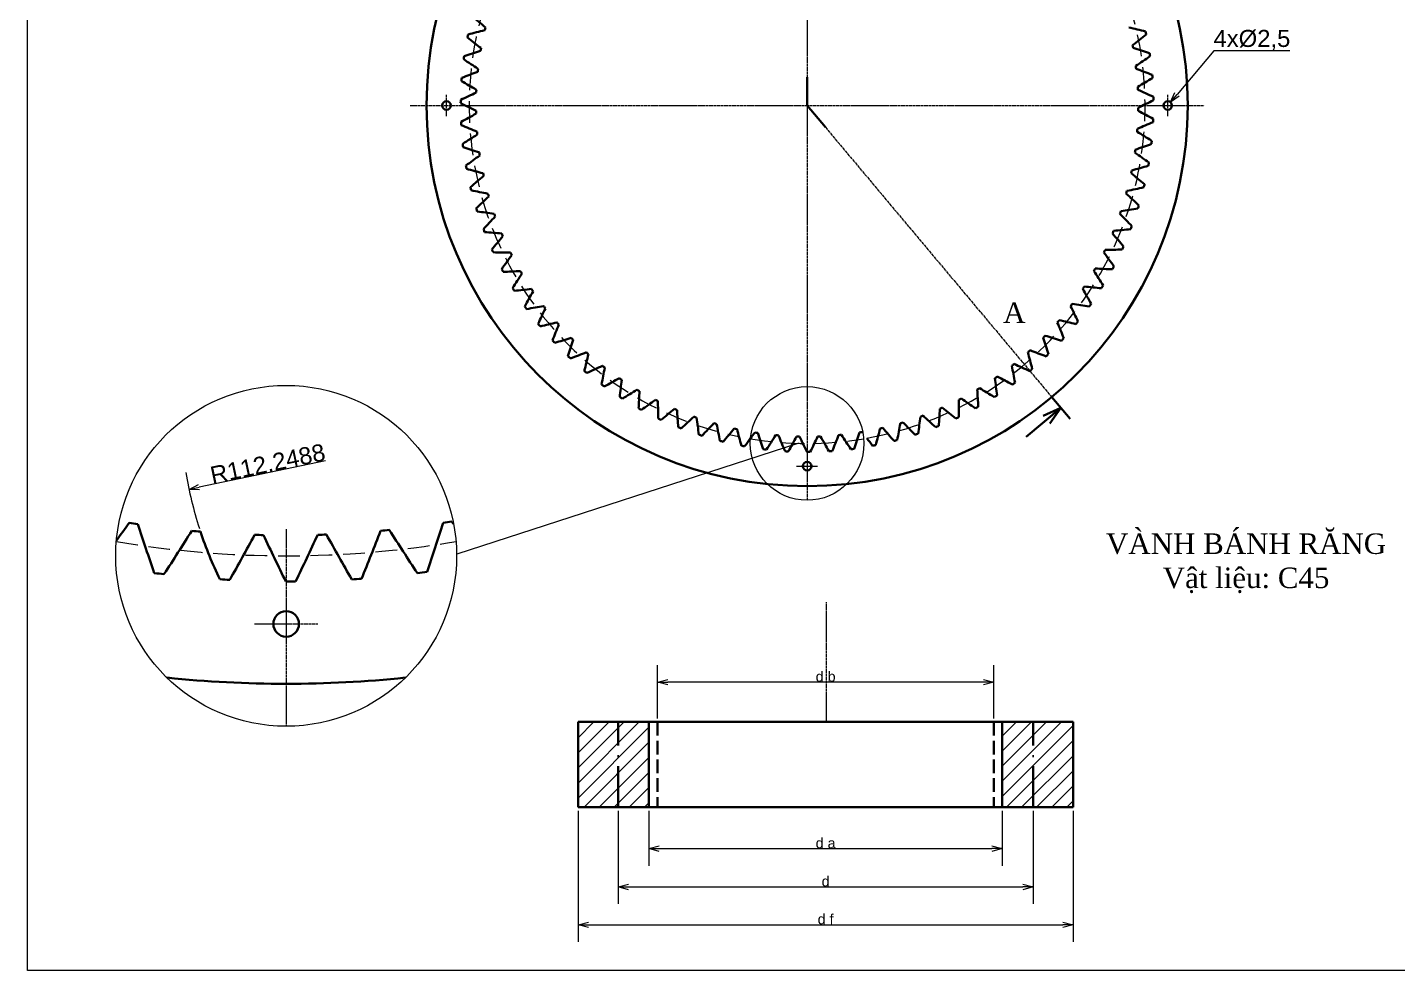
# Model space of a CAD drawing. Header units: inches. Extents: x 632 to 5727, y -9589 to -3994.
# Drawn here: x 1527.1 to 1928.5, y -5700 to -5423.7 of the extents above; entities that cross this region are included whole.
import ezdxf
from ezdxf import colors
from ezdxf.entities.mleader import LeaderData, LeaderLine
from ezdxf.math import Vec2, Vec3

# ---------------------------------------------------------------- set-up
doc = ezdxf.new("R2010")
doc.units = ezdxf.units.IN
doc.header["$MEASUREMENT"] = 0
for name, pattern in [('ACAD_ISO10W100', [18, 12, -3, 0, -3]), ('CENTER2', [1.125, 0.75, -0.125, 0.125, -0.125]), ('DASHED2', [9.525, 6.35, -3.175]), ('JIS_02_4.0', [5.5, 4, -1.5])]:
    doc.linetypes.add(name, pattern=pattern)
for name, color, linetype, lineweight, plot in [('center line', 5, 'CENTER2', 25, False), ('Dimension line', 3, 'Continuous', 25, False), ('hidden line', 10, 'DASHED2', 25, False), ('Layer1', 7, 'JIS_02_4.0', 50, False), ('Layer2', 7, 'ACAD_ISO10W100', 50, False), ('visible line', 7, 'Continuous', 50, False)]:
    doc.layers.add(name, color=color, linetype=linetype, lineweight=lineweight, plot=plot)
doc.layers.add('dimension', color=172, linetype='Continuous', lineweight=25)
doc.styles.get("Standard").update_dxf_attribs({"font": 'arial.ttf'})
doc.dimstyles.new('ISO A3', dxfattribs={"dimtxt": 5, "dimasz": 3, "dimexe": 5, "dimexo": 1, "dimgap": 0.09, "dimtad": 1, "dimtoh": 1, "dimdec": 0, "dimzin": 0, "dimdsep": 46, "dimtxsty": 'Standard', "dimblk": 'OPEN30', "dimcen": 0.09, "dimclrd": 256, "dimclre": 256, "dimadec": 0, "dimazin": 0, "dimtfac": 1, "dimtdec": 0, "dimtofl": 0, "dimtmove": 0, "dimatfit": 3, "dimldrblk": 'OPEN30', "dimfxl": 1, "dimtolj": 1, "dimtzin": 0, "dimarcsym": 0})
doc.dimstyles.get("Standard").update_dxf_attribs({"dimtxt": 3, "dimasz": 3, "dimexe": 5, "dimexo": 1, "dimgap": 0.09, "dimtad": 1, "dimtoh": 1, "dimdec": 4, "dimzin": 0, "dimdsep": 46, "dimtxsty": 'Standard', "dimblk": 'OPEN30', "dimcen": 0.09, "dimclrd": 256, "dimclre": 256, "dimadec": 0, "dimazin": 0, "dimtfac": 1, "dimtdec": 4, "dimtmove": 0, "dimatfit": 3, "dimldrblk": 'OPEN30', "dimfxl": 1, "dimtolj": 1, "dimtzin": 0, "dimarcsym": 0})

# ---------------------------------------------------------------- blocks, each defined once
blk = doc.blocks.new('_Open30')
at = {"color": 0, "linetype": 'ByBlock', "lineweight": -2}
for p, q in [((-1, 0.27), (0, 0)), ((0, 0), (-1, -0.27)), ((0, 0), (-1, 0))]:
    blk.add_line(p, q, dxfattribs=at)
blk = doc.blocks.new('*D95')
at = {"layer": 'Defpoints', "color": 0, "transparency": 16777216}
for p in [(1711.65, -5615.46), (1711.65, -5627.11), (1810.16, -5627.11)]:
    blk.add_point(p, dxfattribs=at)
at = {"layer": 'dimension', "lineweight": -2, "transparency": 16777216}
for p, q in [((1711.65, -5626.11), (1711.65, -5610.46)), ((1810.16, -5626.11), (1810.16, -5610.46)), ((1807.16, -5615.46), (1714.65, -5615.46))]:
    blk.add_line(p, q, dxfattribs=at)
at = {"layer": 'dimension', "lineweight": -2, "transparency": 16777216, "xscale": 3, "yscale": 3, "zscale": 3, "rotation": 180}
blk.add_blockref('_Open30', (1711.65, -5615.46), dxfattribs=at)
at = {"layer": 'dimension', "lineweight": -2, "transparency": 16777216, "xscale": 3, "yscale": 3, "zscale": 3}
blk.add_blockref('_Open30', (1810.16, -5615.46), dxfattribs=at)
at = {"layer": 'dimension', "color": 0, "transparency": 16777216, "insert": (1760.91, -5613.84), "char_height": 3, "attachment_point": 5}
blk.add_mtext('\\A1;d b', dxfattribs=at)
blk = doc.blocks.new('*D96')
at = {"layer": 'Defpoints', "color": 0, "transparency": 16777216}
for p in [(1700.11, -5652.11), (1821.7, -5652.11), (1821.7, -5675.44)]:
    blk.add_point(p, dxfattribs=at)
at = {"layer": 'dimension', "lineweight": -2, "transparency": 16777216}
for p, q in [((1700.11, -5653.11), (1700.11, -5680.44)), ((1821.7, -5653.11), (1821.7, -5680.44)), ((1703.11, -5675.44), (1818.7, -5675.44))]:
    blk.add_line(p, q, dxfattribs=at)
at = {"layer": 'dimension', "lineweight": -2, "transparency": 16777216, "xscale": 3, "yscale": 3, "zscale": 3, "rotation": 180}
blk.add_blockref('_Open30', (1700.11, -5675.44), dxfattribs=at)
at = {"layer": 'dimension', "lineweight": -2, "transparency": 16777216, "xscale": 3, "yscale": 3, "zscale": 3}
blk.add_blockref('_Open30', (1821.7, -5675.44), dxfattribs=at)
at = {"layer": 'dimension', "color": 0, "transparency": 16777216, "insert": (1760.91, -5673.82), "char_height": 3, "attachment_point": 5}
blk.add_mtext('\\A1;d', dxfattribs=at)
blk = doc.blocks.new('*D97')
at = {"layer": 'Defpoints', "color": 0, "transparency": 16777216}
for p in [(1688.41, -5652.11), (1833.41, -5652.11), (1833.41, -5686.54)]:
    blk.add_point(p, dxfattribs=at)
at = {"layer": 'dimension', "lineweight": -2, "transparency": 16777216}
for p, q in [((1688.41, -5653.11), (1688.41, -5691.54)), ((1833.41, -5653.11), (1833.41, -5691.54)), ((1691.41, -5686.54), (1830.41, -5686.54))]:
    blk.add_line(p, q, dxfattribs=at)
at = {"layer": 'dimension', "lineweight": -2, "transparency": 16777216, "xscale": 3, "yscale": 3, "zscale": 3, "rotation": 180}
blk.add_blockref('_Open30', (1688.41, -5686.54), dxfattribs=at)
at = {"layer": 'dimension', "lineweight": -2, "transparency": 16777216, "xscale": 3, "yscale": 3, "zscale": 3}
blk.add_blockref('_Open30', (1833.41, -5686.54), dxfattribs=at)
at = {"layer": 'dimension', "color": 0, "transparency": 16777216, "insert": (1760.91, -5684.9), "char_height": 3, "attachment_point": 5}
blk.add_mtext('\\A1;d f', dxfattribs=at)
blk = doc.blocks.new('*D98')
at = {"layer": 'Defpoints', "color": 0, "transparency": 16777216}
for p in [(1709.16, -5652.11), (1812.65, -5652.11), (1812.65, -5664.23)]:
    blk.add_point(p, dxfattribs=at)
at = {"layer": 'dimension', "lineweight": -2, "transparency": 16777216}
for p, q in [((1709.16, -5653.11), (1709.16, -5669.23)), ((1812.65, -5653.11), (1812.65, -5669.23)), ((1712.16, -5664.23), (1809.65, -5664.23))]:
    blk.add_line(p, q, dxfattribs=at)
at = {"layer": 'dimension', "lineweight": -2, "transparency": 16777216, "xscale": 3, "yscale": 3, "zscale": 3, "rotation": 180}
blk.add_blockref('_Open30', (1709.16, -5664.23), dxfattribs=at)
at = {"layer": 'dimension', "lineweight": -2, "transparency": 16777216, "xscale": 3, "yscale": 3, "zscale": 3}
blk.add_blockref('_Open30', (1812.65, -5664.23), dxfattribs=at)
at = {"layer": 'dimension', "color": 0, "transparency": 16777216, "insert": (1760.91, -5662.62), "char_height": 3, "attachment_point": 5}
blk.add_mtext('\\A1;d a', dxfattribs=at)
blk = doc.blocks.new('*D263')
at = {"layer": 'Defpoints', "color": 0, "transparency": 16777216}
for p in [(1861.94, -5445.59), (1860.33, -5447.51)]:
    blk.add_point(p, dxfattribs=at)
at = {"layer": 'Dimension line', "lineweight": -2, "transparency": 16777216}
for p, q in [((1874.63, -5430.55), (1863.87, -5443.3)), ((1896.88, -5430.55), (1874.63, -5430.55)), ((1861.04, -5446.55), (1861.22, -5446.55)), ((1861.13, -5446.64), (1861.13, -5446.46))]:
    blk.add_line(p, q, dxfattribs=at)
at = {"layer": 'Dimension line', "lineweight": -2, "transparency": 16777216, "xscale": 3, "yscale": 3, "zscale": 3, "rotation": 229.8440003750837}
blk.add_blockref('_Open30', (1861.94, -5445.59), dxfattribs=at)
at = {"layer": 'Dimension line', "color": 0, "transparency": 16777216, "insert": (1885.8, -5427.37), "char_height": 5, "attachment_point": 5}
blk.add_mtext('\\A1;4x%%C2,5', dxfattribs=at)
blk = doc.blocks.new('*D264')
at = {"layer": 'Defpoints', "color": 0, "transparency": 16777216}
for p in [(1684.28, -5536), (1574.41, -5559)]:
    blk.add_point(p, dxfattribs=at)
at = {"layer": 'Dimension line', "lineweight": -2, "transparency": 16777216}
blk.add_line((1614.4, -5550.63), (1577.35, -5558.38), dxfattribs=at)
blk.add_arc((1684.28, -5536), 112.25, 189.2716, 197.8604, dxfattribs=at)
at = {"layer": 'Dimension line', "lineweight": -2, "transparency": 16777216, "xscale": 3, "yscale": 3, "zscale": 3, "rotation": 191.8238012880208}
blk.add_blockref('_Open30', (1574.41, -5559), dxfattribs=at)
at = {"layer": 'Dimension line', "color": 0, "transparency": 16777216, "insert": (1597.46, -5551.47), "char_height": 5, "attachment_point": 5, "rotation": 11.8238}
blk.add_mtext('\\A1;R112.2488', dxfattribs=at)

msp = doc.modelspace()

# ---------------------------------------------------------------- hatches: boundary and pattern name
at = {"layer": 'Dimension line', "true_color": 0xed1f24}
h = msp.add_hatch(dxfattribs=at)
h.set_pattern_fill('ANSI31', color=240, scale=25)
h.set_pattern_definition([(45, (1857.8145, -6832.3573), (-2.209709, 2.209709), [])])
h.paths.add_polyline_path([(1709.16144, -5627.11327), (1700.1089, -5627.11327), (1700.1089, -5652.11327), (1709.16144, -5652.11327)])
h.paths.add_polyline_path([(1700.1089, -5627.11327), (1688.40618, -5627.11327), (1688.40618, -5652.11327), (1700.1089, -5652.11327)])
h.paths.add_polyline_path([(1821.70345, -5627.11327), (1812.65091, -5627.11327), (1812.65091, -5652.11327), (1821.70345, -5652.11327)])
h.paths.add_polyline_path([(1833.40618, -5627.11327), (1821.70345, -5627.11327), (1821.70345, -5652.11327), (1833.40618, -5652.11327)])

# ---------------------------------------------------------------- linework, layer by layer
msp.add_lwpolyline([(2122.05285, -5699.95073), (1527.05285, -5699.95073), (1527.05285, -5279.95073), (2122.05285, -5279.95073), (2122.05285, -5699.95073)])
for centre, radius in [((1602.86486, -5578.4617), 49.92923), ((1755.48313, -5545.55008, 952.18238), 16.64308)]:
    msp.add_circle(centre, radius)
at = {"layer": 'center line'}
for p, q in [((1755.48313, -5330.907, 952.18238), (1755.48313, -5562.19315, 952.18238)), ((1639.14279, -5446.55008, 952.18238), (1871.82347, -5446.55008, 952.18238)), ((1649.83313, -5449.63239, 952.18238), (1649.83313, -5443.46777, 952.18238)), ((1861.13313, -5449.63239, 952.18238), (1861.13313, -5443.46777, 952.18238)), ((1760.84315, -5452.93791, 952.18238), (1827.15395, -5531.96403, 952.18238)), ((1752.40082, -5552.20008, 952.18238), (1758.56544, -5552.20008, 952.18238)), ((1602.86486, -5570.64294), (1602.86486, -5628.39093)), ((1761.2115, -5627.14882, -1751.27506), (1761.2115, -5592.04535, -1751.27506)), ((1593.61793, -5598.4117), (1612.11179, -5598.4117))]:
    msp.add_line(p, q, dxfattribs=at)
at = {"layer": 'hidden line'}
for centre, radius, start, end in [((1755.48313, -5446.55008, 952.18238), 99, 280.1806798, 258.3624979), ((1755.48313, -5446.55008, 952.18238), 99, 260.3565204, 279.6434796), ((1602.86486, -5281.4617), 297, 260.3565204, 279.6434796)]:
    msp.add_arc(centre, radius, start, end, dxfattribs=at)
at = {"layer": 'Layer1'}
for p, q in [((1711.65405, -5627.11327), (1711.65405, -5652.11327)), ((1810.15831, -5627.11327), (1810.15831, -5652.11327))]:
    msp.add_line(p, q, dxfattribs=at)
at = {"layer": 'Layer2'}
for p, q in [((1700.1089, -5652.11327), (1700.1089, -5627.11327)), ((1821.70345, -5652.11327), (1821.70345, -5627.11327))]:
    msp.add_line(p, q, dxfattribs=at)
at = {"layer": 'visible line', "color": 3}
for p, q in [((1755.48313, -5438.21136, 952.18238), (1755.48313, -5446.55008, 952.18238)), ((1760.84315, -5452.93791, 952.18238), (1755.48313, -5446.55008, 952.18238)), ((1829.78204, -5535.09608, 952.18238), (1819.6879, -5543.56607, 952.18238)), ((1829.78204, -5535.09608, 952.18238), (1824.6798, -5537.47529, 952.18238)), ((1829.78204, -5535.09608, 952.18238), (1826.55298, -5539.70766, 952.18238)), ((1827.15395, -5531.96403, 952.18238), (1832.51397, -5538.35186, 952.18238))]:
    msp.add_line(p, q, dxfattribs=at)
at = {"layer": 'visible line'}
for p, q in [((1688.40618, -5652.11327), (1688.40618, -5627.11327)), ((1688.40618, -5627.11327), (1833.40618, -5627.11327)), ((1709.16144, -5627.11327), (1709.16144, -5652.11327)), ((1812.65091, -5627.11327), (1812.65091, -5652.11327)), ((1833.40618, -5627.11327), (1833.40618, -5652.11327)), ((1833.40618, -5652.11327), (1688.40618, -5652.11327))]:
    msp.add_line(p, q, dxfattribs=at)
for centre, radius in [((1755.48313, -5446.55008, 952.18238), 111.5), ((1649.83313, -5446.55008, 952.18238), 1.25), ((1861.13313, -5446.55008, 952.18238), 1.25), ((1755.48313, -5552.20008, 952.18238), 1.25), ((1602.86486, -5598.4117), 3.75)]:
    msp.add_circle(centre, radius, dxfattribs=at)
for centre, radius, start, end in [((1755.48313, -5446.55008, 952.18238), 101.5, 168.1640972, 168.7033263), ((1755.48313, -5446.55008, 952.18238), 97, 166.3636364, 166.8674235), ((1755.48313, -5446.55008, 952.18238), 101.5, 11.8004608, 12.3396899), ((1755.48313, -5446.55008, 952.18238), 97, 170, 170.5037871), ((1755.48313, -5446.55008, 952.18238), 97, 10, 10.5037871), ((1755.48313, -5446.55008, 952.18238), 101.5, 8.1640972, 8.7033263), ((1755.48313, -5446.55008, 952.18238), 101.5, 171.8004608, 172.3396899), ((1755.48313, -5446.55008, 952.18238), 97, 6.3636364, 6.8674235), ((1755.48313, -5446.55008, 952.18238), 101.5, 175.4368245, 175.9760536), ((1755.48313, -5446.55008, 952.18238), 97, 173.6363636, 174.1401508), ((1755.48313, -5446.55008, 952.18238), 101.5, 4.5277336, 5.0669627), ((1755.48313, -5446.55008, 952.18238), 97, 177.2727273, 177.7765144), ((1755.48313, -5446.55008, 952.18238), 97, 2.7272727, 3.2310599), ((1755.48313, -5446.55008, 952.18238), 101.5, 179.0731881, 179.6124172), ((1755.48313, -5446.55008, 952.18238), 97, 359.0909091, 359.5946962), ((1755.48313, -5446.55008, 952.18238), 101.5, 0.8913699, 1.430599), ((1755.48313, -5446.55008, 952.18238), 101.5, 182.7095517, 183.2487808), ((1755.48313, -5446.55008, 952.18238), 97, 180.9090909, 181.412878), ((1755.48313, -5446.55008, 952.18238), 101.5, 357.2550063, 357.7942354), ((1755.48313, -5446.55008, 952.18238), 97, 184.5454545, 185.0492417), ((1755.48313, -5446.55008, 952.18238), 97, 355.4545455, 355.9583326), ((1755.48313, -5446.55008, 952.18238), 101.5, 186.3459154, 186.8851445), ((1755.48313, -5446.55008, 952.18238), 101.5, 353.6186427, 354.1578718), ((1755.48313, -5446.55008, 952.18238), 97, 188.1818182, 188.6856053), ((1755.48313, -5446.55008, 952.18238), 97, 351.8181818, 352.321969), ((1755.48313, -5446.55008, 952.18238), 101.5, 349.982279, 350.5215081), ((1755.48313, -5446.55008, 952.18238), 101.5, 189.982279, 190.5215081), ((1755.48313, -5446.55008, 952.18238), 97, 191.8181818, 192.321969), ((1755.48313, -5446.55008, 952.18238), 97, 348.1818182, 348.6856053), ((1755.48313, -5446.55008, 952.18238), 101.5, 193.6186427, 194.1578718), ((1755.48313, -5446.55008, 952.18238), 101.5, 346.3459154, 346.8851445), ((1755.48313, -5446.55008, 952.18238), 97, 195.4545455, 195.9583326), ((1755.48313, -5446.55008, 952.18238), 97, 344.5454545, 345.0492417), ((1755.48313, -5446.55008, 952.18238), 101.5, 197.2550063, 197.7942354), ((1755.48313, -5446.55008, 952.18238), 97, 199.0909091, 199.5946962), ((1755.48313, -5446.55008, 952.18238), 97, 340.9090909, 341.412878), ((1755.48313, -5446.55008, 952.18238), 101.5, 342.7095517, 343.2487808), ((1755.48313, -5446.55008, 952.18238), 101.5, 200.8913699, 201.430599), ((1755.48313, -5446.55008, 952.18238), 97, 337.2727273, 337.7765144), ((1755.48313, -5446.55008, 952.18238), 101.5, 339.0731881, 339.6124172), ((1755.48313, -5446.55008, 952.18238), 97, 202.7272727, 203.2310599), ((1755.48313, -5446.55008, 952.18238), 101.5, 204.5277336, 205.0669627), ((1755.48313, -5446.55008, 952.18238), 97, 206.3636364, 206.8674235), ((1755.48313, -5446.55008, 952.18238), 97, 333.6363636, 334.1401508), ((1755.48313, -5446.55008, 952.18238), 101.5, 335.4368245, 335.9760536), ((1755.48313, -5446.55008, 952.18238), 101.5, 208.1640972, 208.7033263), ((1755.48313, -5446.55008, 952.18238), 97, 210, 210.5037871), ((1755.48313, -5446.55008, 952.18238), 97, 330, 330.5037871), ((1755.48313, -5446.55008, 952.18238), 101.5, 331.8004608, 332.3396899), ((1755.48313, -5446.55008, 952.18238), 101.5, 328.1640972, 328.7033263), ((1755.48313, -5446.55008, 952.18238), 101.5, 211.8004608, 212.3396899), ((1755.48313, -5446.55008, 952.18238), 97, 213.6363636, 214.1401508), ((1755.48313, -5446.55008, 952.18238), 97, 326.3636364, 326.8674235), ((1755.48313, -5446.55008, 952.18238), 101.5, 215.4368245, 215.9760536), ((1755.48313, -5446.55008, 952.18238), 97, 217.2727273, 217.7765144), ((1755.48313, -5446.55008, 952.18238), 97, 322.7272727, 323.2310599), ((1755.48313, -5446.55008, 952.18238), 101.5, 324.5277336, 325.0669627), ((1755.48313, -5446.55008, 952.18238), 101.5, 219.0731881, 219.6124172), ((1755.48313, -5446.55008, 952.18238), 97, 220.9090909, 221.412878), ((1755.48313, -5446.55008, 952.18238), 97, 319.0909091, 319.5946962), ((1755.48313, -5446.55008, 952.18238), 101.5, 320.8913699, 321.430599), ((1755.48313, -5446.55008, 952.18238), 101.5, 222.7095517, 223.2487808), ((1755.48313, -5446.55008, 952.18238), 97, 224.5454545, 225.0492417), ((1755.48313, -5446.55008, 952.18238), 97, 315.4545455, 315.9583326), ((1755.48313, -5446.55008, 952.18238), 101.5, 317.2550063, 317.7942354), ((1755.48313, -5446.55008, 952.18238), 97, 228.1818182, 228.6856053), ((1755.48313, -5446.55008, 952.18238), 97, 311.8181818, 312.321969), ((1755.48313, -5446.55008, 952.18238), 101.5, 313.6186427, 314.1578718), ((1755.48313, -5446.55008, 952.18238), 101.5, 226.3459154, 226.8851445), ((1755.48313, -5446.55008, 952.18238), 97, 231.8181818, 232.321969), ((1755.48313, -5446.55008, 952.18238), 97, 308.1818182, 308.6856053), ((1755.48313, -5446.55008, 952.18238), 101.5, 229.982279, 230.5215081), ((1755.48313, -5446.55008, 952.18238), 97, 235.4545455, 235.9583326), ((1755.48313, -5446.55008, 952.18238), 97, 304.5454545, 305.0492417), ((1755.48313, -5446.55008, 952.18238), 101.5, 309.982279, 310.5215081), ((1755.48313, -5446.55008, 952.18238), 101.5, 233.6186427, 234.1578718), ((1755.48313, -5446.55008, 952.18238), 97, 239.0909091, 239.5946962), ((1755.48313, -5446.55008, 952.18238), 97, 300.9090909, 301.412878), ((1755.48313, -5446.55008, 952.18238), 101.5, 302.7095517, 303.2487808), ((1755.48313, -5446.55008, 952.18238), 101.5, 306.3459154, 306.8851445), ((1755.48313, -5446.55008, 952.18238), 101.5, 237.2550063, 237.7942354), ((1755.48313, -5446.55008, 952.18238), 101.5, 240.8913699, 241.430599), ((1755.48313, -5446.55008, 952.18238), 97, 242.7272727, 243.2310599), ((1755.48313, -5446.55008, 952.18238), 97, 246.3636364, 246.8674235), ((1755.48313, -5446.55008, 952.18238), 97, 293.6363636, 294.1401508), ((1755.48313, -5446.55008, 952.18238), 97, 297.2727273, 297.7765144), ((1755.48313, -5446.55008, 952.18238), 101.5, 299.0731881, 299.6124172), ((1755.48313, -5446.55008, 952.18238), 101.5, 244.5277336, 245.0669627), ((1755.48313, -5446.55008, 952.18238), 97, 250, 250.5037871), ((1755.48313, -5446.55008, 952.18238), 97, 253.6363636, 254.1401508), ((1755.48313, -5446.55008, 952.18238), 97, 286.3636364, 286.8674235), ((1755.48313, -5446.55008, 952.18238), 97, 290, 290.5037871), ((1755.48313, -5446.55008, 952.18238), 101.5, 295.4368245, 295.9760536), ((1755.48313, -5446.55008, 952.18238), 101.5, 248.1640972, 248.7033263), ((1755.48313, -5446.55008, 952.18238), 101.5, 251.8004608, 252.3396899), ((1755.48313, -5446.55008, 952.18238), 97, 257.2727273, 257.7765144), ((1755.48313, -5446.55008, 952.18238), 97, 260.9090909, 261.412878), ((1755.48313, -5446.55008, 952.18238), 97, 264.5454545, 265.0492417), ((1755.48313, -5446.55008, 952.18238), 97, 268.1818182, 268.6856053), ((1755.48313, -5446.55008, 952.18238), 97, 271.8181818, 272.321969), ((1755.48313, -5446.55008, 952.18238), 97, 275.4545455, 275.9583326), ((1755.48313, -5446.55008, 952.18238), 97, 279.0909091, 279.5946962), ((1755.48313, -5446.55008, 952.18238), 97, 282.7272727, 283.2310599), ((1755.48313, -5446.55008, 952.18238), 101.5, 288.1640972, 288.7033263), ((1755.48313, -5446.55008, 952.18238), 101.5, 291.8004608, 292.3396899), ((1755.48313, -5446.55008, 952.18238), 101.5, 255.4368245, 255.9760536), ((1755.48313, -5446.55008, 952.18238), 101.5, 259.0731881, 259.6124172), ((1755.48313, -5446.55008, 952.18238), 101.5, 262.7095517, 263.2487808), ((1755.48313, -5446.55008, 952.18238), 101.5, 277.2550063, 277.7942354), ((1755.48313, -5446.55008, 952.18238), 101.5, 280.8913699, 281.430599), ((1755.48313, -5446.55008, 952.18238), 101.5, 284.5277336, 285.0669627), ((1755.48313, -5446.55008, 952.18238), 101.5, 266.3459154, 266.8851445), ((1755.48313, -5446.55008, 952.18238), 101.5, 269.982279, 270.5215081), ((1755.48313, -5446.55008, 952.18238), 101.5, 273.6186427, 274.1578718), ((1602.86486, -5281.4617), 291, 260.9090909, 261.412878), ((1602.86486, -5281.4617), 291, 264.5454545, 265.0492417), ((1684.27988, -5535.99896), 112.2488, 198.3708767, 206.0778609), ((1602.86486, -5281.4617), 291, 275.4545455, 275.9583326), ((1602.86486, -5281.4617), 291, 279.0909091, 279.5946962), ((1602.86486, -5281.4617), 291, 268.1818182, 268.6856053), ((1602.86486, -5281.4617), 291, 271.8181818, 272.321969), ((1602.86486, -5281.4617), 304.5, 262.7095517, 263.2487808), ((1602.86486, -5281.4617), 304.5, 277.2550063, 277.7942354), ((1602.86486, -5281.4617), 304.5, 266.3459154, 266.8851445), ((1602.86486, -5281.4617), 304.5, 269.982279, 270.5215081), ((1602.86486, -5281.4617), 304.5, 273.6186427, 274.1578718), ((1602.86486, -5281.4617), 334.5, 264.0049217, 275.9950783)]:
    msp.add_arc(centre, radius, start, end, dxfattribs=at)
for points in [[(1661.21741, -5423.68146, 952.18238), (1659.94142, -5422.59237, 952.18238), (1658.66543, -5421.50328, 952.18238), (1657.41102, -5420.39455, 952.18238)], [(1659.95678, -5429.70621, 952.18238), (1658.61428, -5428.70023, 952.18238), (1657.27179, -5427.69426, 952.18238), (1655.94959, -5426.66732, 952.18238)], [(1661.01997, -5424.51119, 952.18238), (1659.39021, -5424.90887, 952.18238), (1657.76045, -5425.30654, 952.18238), (1656.14111, -5425.73148, 952.18238)], [(1849.74885, -5423.68146, 952.18238), (1851.38205, -5424.06479, 952.18238), (1853.01524, -5424.44813, 952.18238), (1854.63825, -5424.8588, 952.18238)], [(1850.85768, -5428.86693, 952.18238), (1852.19128, -5427.84919, 952.18238), (1853.52488, -5426.83146, 952.18238), (1854.838, -5425.79293, 952.18238)], [(1659.81237, -5430.54679, 952.18238), (1658.21111, -5431.04703, 952.18238), (1656.60985, -5431.54727, 952.18238), (1655.02072, -5432.07405, 952.18238)], [(1851.00948, -5429.70621, 952.18238), (1852.61507, -5430.19235, 952.18238), (1854.22067, -5430.67849, 952.18238), (1855.81437, -5431.19128, 952.18238)], [(1659.0808, -5435.79877, 952.18238), (1657.6772, -5434.87997, 952.18238), (1656.27361, -5433.96117, 952.18238), (1654.88894, -5433.02016, 952.18238)], [(1851.7872, -5434.95156, 952.18238), (1853.18266, -5434.02045, 952.18238), (1854.57812, -5433.08935, 952.18238), (1855.95447, -5432.1362, 952.18238)], [(1658.98999, -5436.64682, 952.18238), (1657.42368, -5437.24761, 952.18238), (1655.85738, -5437.84841, 952.18238), (1654.30486, -5438.47491, 952.18238)], [(1851.88546, -5435.79877, 952.18238), (1853.45699, -5436.38577, 952.18238), (1855.02852, -5436.97277, 952.18238), (1856.58648, -5437.5856, 952.18238)], [(1852.32893, -5441.08289, 952.18238), (1853.78064, -5440.24217, 952.18238), (1855.23235, -5439.40144, 952.18238), (1856.66637, -5438.5375, 952.18238)], [(1658.55616, -5442.78673, 952.18238), (1657.03111, -5443.48566, 952.18238), (1655.50606, -5444.18458, 952.18238), (1653.99641, -5444.90829, 952.18238)], [(1658.593, -5441.93463, 952.18238), (1657.13395, -5441.1067, 952.18238), (1655.67491, -5440.27878, 952.18238), (1654.23334, -5439.42748, 952.18238)], [(1852.37326, -5441.93463, 952.18238), (1853.9044, -5442.62012, 952.18238), (1855.43553, -5443.30561, 952.18238), (1856.95149, -5444.01602, 952.18238)], [(1658.49534, -5448.08908, 952.18238), (1656.98672, -5447.35535, 952.18238), (1655.47811, -5446.62163, 952.18238), (1653.98545, -5445.86348, 952.18238)], [(1852.4807, -5447.23624, 952.18238), (1853.98281, -5446.48928, 952.18238), (1855.48491, -5445.74232, 952.18238), (1856.97084, -5444.97107, 952.18238)], [(1658.51262, -5448.9418, 952.18238), (1657.03497, -5449.73604, 952.18238), (1655.55732, -5450.53028, 952.18238), (1654.0966, -5451.34829, 952.18238)], [(1852.47092, -5448.08908, 952.18238), (1853.95549, -5448.8703, 952.18238), (1855.44007, -5449.65152, 952.18238), (1856.90792, -5450.45665, 952.18238)], [(1658.78821, -5454.23732, 952.18238), (1657.2361, -5453.60076, 952.18238), (1655.68399, -5452.9642, 952.18238), (1654.14625, -5452.30224, 952.18238)], [(1658.85954, -5455.08723, 952.18238), (1657.43524, -5455.97359, 952.18238), (1656.01094, -5456.85995, 952.18238), (1654.60505, -5457.76896, 952.18238)], [(1852.17804, -5454.23732, 952.18238), (1853.61008, -5455.11113, 952.18238), (1855.04212, -5455.98493, 952.18238), (1856.45595, -5456.88154, 952.18238)], [(1852.24189, -5453.38683, 952.18238), (1853.78835, -5452.73664, 952.18238), (1855.33481, -5452.08645, 952.18238), (1856.86666, -5451.411, 952.18238)], [(1659.47045, -5460.35462, 952.18238), (1657.88108, -5459.81778, 952.18238), (1656.29172, -5459.28094, 952.18238), (1654.7151, -5458.71784, 952.18238)], [(1851.61347, -5459.50988, 952.18238), (1853.19805, -5458.95909, 952.18238), (1854.78264, -5458.40829, 952.18238), (1856.35425, -5457.83136, 952.18238)], [(1659.59554, -5461.19829, 952.18238), (1658.23032, -5462.1732, 952.18238), (1656.8651, -5463.14811, 952.18238), (1655.51969, -5464.14445, 952.18238)], [(1851.49581, -5460.35462, 952.18238), (1852.86954, -5461.31749, 952.18238), (1854.24328, -5462.28036, 952.18238), (1855.5974, -5463.26483, 952.18238)], [(1660.53929, -5466.41633, 952.18238), (1658.91908, -5465.98137, 952.18238), (1657.29887, -5465.54641, 952.18238), (1655.6897, -5465.08445, 952.18238)], [(1660.71764, -5467.25036, 952.18238), (1659.417, -5468.3099, 952.18238), (1658.11636, -5469.36944, 952.18238), (1656.83686, -5470.4491, 952.18238)], [(1850.42696, -5466.41633, 952.18238), (1851.73687, -5467.46439, 952.18238), (1853.04677, -5468.51245, 952.18238), (1854.33572, -5469.58082, 952.18238)], [(1850.59797, -5465.58075, 952.18238), (1852.2143, -5465.13157, 952.18238), (1853.83062, -5464.68238, 952.18238), (1855.43566, -5464.20628, 952.18238)], [(1661.99044, -5472.39804, 952.18238), (1660.3459, -5472.06672, 952.18238), (1658.70137, -5471.7354, 952.18238), (1657.06614, -5471.37642, 952.18238)], [(1849.19947, -5471.57499, 952.18238), (1850.84103, -5471.22923, 952.18238), (1852.48259, -5470.88346, 952.18238), (1854.1146, -5470.51012, 952.18238)], [(1662.22132, -5473.21909, 952.18238), (1660.99051, -5474.35898, 952.18238), (1659.75969, -5475.49888, 952.18238), (1658.55123, -5476.65752, 952.18238)], [(1848.97582, -5472.39804, 952.18238), (1850.21661, -5473.52707, 952.18238), (1851.4574, -5474.6561, 952.18238), (1852.676, -5475.80407, 952.18238)], [(1663.81805, -5478.27567, 952.18238), (1662.15581, -5478.04932, 952.18238), (1660.49357, -5477.82297, 952.18238), (1658.83887, -5477.56843, 952.18238)], [(1664.10054, -5479.08042, 952.18238), (1662.9445, -5480.29609, 952.18238), (1661.78846, -5481.51175, 952.18238), (1660.65592, -5482.7447, 952.18238)], [(1847.14821, -5478.27567, 952.18238), (1848.31489, -5479.48112, 952.18238), (1849.48158, -5480.68657, 952.18238), (1850.62491, -5481.90952, 952.18238)], [(1847.42361, -5477.46847, 952.18238), (1849.0838, -5477.22751, 952.18238), (1850.74398, -5476.98655, 952.18238), (1852.39638, -5476.71747, 952.18238)], [(1845.27754, -5483.23745, 952.18238), (1846.94967, -5483.10227, 952.18238), (1848.62179, -5482.96709, 952.18238), (1850.28793, -5482.80335, 952.18238)], [(1666.01476, -5484.02556, 952.18238), (1664.34151, -5483.90509, 952.18238), (1662.66826, -5483.78462, 952.18238), (1661.00075, -5483.63554, 952.18238)], [(1666.34773, -5484.81077, 952.18238), (1665.27111, -5486.09731, 952.18238), (1664.1945, -5487.38384, 952.18238), (1663.14244, -5488.68615, 952.18238)], [(1844.95149, -5484.02556, 952.18238), (1846.03938, -5485.30258, 952.18238), (1847.12726, -5486.5796, 952.18238), (1848.19073, -5487.8726, 952.18238)], [(1668.57173, -5489.62454, 952.18238), (1666.89421, -5489.61044, 952.18238), (1665.21669, -5489.59633, 952.18238), (1663.54308, -5489.55331, 952.18238)], [(1668.95383, -5490.38706, 952.18238), (1667.96098, -5491.73928, 952.18238), (1666.96813, -5493.09151, 952.18238), (1666.00079, -5494.45792, 952.18238)], [(1842.39452, -5489.62454, 952.18238), (1843.39922, -5490.96799, 952.18238), (1844.40392, -5492.31144, 952.18238), (1845.38324, -5493.66928, 952.18238)], [(1842.7699, -5488.8587, 952.18238), (1844.44723, -5488.82984, 952.18238), (1846.12456, -5488.80099, 952.18238), (1847.79773, -5488.74326, 952.18238)], [(1671.47866, -5495.05008, 952.18238), (1669.80363, -5495.1424, 952.18238), (1668.12859, -5495.23472, 952.18238), (1666.45562, -5495.29793, 952.18238)], [(1839.48759, -5495.05008, 952.18238), (1840.40506, -5496.45454, 952.18238), (1841.32253, -5497.85901, 952.18238), (1842.21376, -5499.27623, 952.18238)], [(1839.91079, -5494.30958, 952.18238), (1841.58657, -5494.38717, 952.18238), (1843.26235, -5494.46476, 952.18238), (1844.93581, -5494.51326, 952.18238)], [(1671.90835, -5495.78682, 952.18238), (1671.00327, -5497.1993, 952.18238), (1670.09818, -5498.61178, 952.18238), (1669.21945, -5500.03679, 952.18238)], [(1674.72385, -5500.28033, 952.18238), (1673.05804, -5500.4787, 952.18238), (1671.39223, -5500.67707, 952.18238), (1669.72664, -5500.84626, 952.18238)], [(1675.1994, -5500.98833, 952.18238), (1674.38572, -5502.45537, 952.18238), (1673.57205, -5503.92241, 952.18238), (1672.78546, -5505.40028, 952.18238)], [(1836.2424, -5500.28033, 952.18238), (1837.06895, -5501.74015, 952.18238), (1837.8955, -5503.19998, 952.18238), (1838.69504, -5504.67088, 952.18238)], [(1836.71171, -5499.56816, 952.18238), (1838.3792, -5499.75188, 952.18238), (1840.04669, -5499.9356, 952.18238), (1841.7137, -5500.09014, 952.18238)], [(1678.29423, -5505.29422, 952.18238), (1676.64435, -5505.59784, 952.18238), (1674.99448, -5505.90147, 952.18238), (1673.34298, -5506.17596, 952.18238)], [(1678.81373, -5505.97064, 952.18238), (1678.09473, -5507.48633, 952.18238), (1677.37574, -5509.00202, 952.18238), (1676.68447, -5510.52681, 952.18238)], [(1832.67203, -5505.29422, 952.18238), (1833.40432, -5506.80353, 952.18238), (1834.13661, -5508.31284, 952.18238), (1834.84126, -5509.83149, 952.18238)], [(1833.18556, -5504.61325, 952.18238), (1834.83804, -5504.90236, 952.18238), (1836.49052, -5505.19147, 952.18238), (1838.14437, -5505.45142, 952.18238)], [(1682.17542, -5510.07157, 952.18238), (1680.54812, -5510.47923, 952.18238), (1678.92083, -5510.88688, 952.18238), (1677.29006, -5511.26556, 952.18238)], [(1682.73677, -5510.71368, 952.18238), (1682.11536, -5512.27192, 952.18238), (1681.49394, -5513.83016, 952.18238), (1680.90077, -5515.39572, 952.18238)], [(1828.79084, -5510.07157, 952.18238), (1829.42593, -5511.62429, 952.18238), (1830.06102, -5513.177, 952.18238), (1830.66793, -5514.73728, 952.18238)], [(1829.34652, -5509.42455, 952.18238), (1830.97734, -5509.81788, 952.18238), (1832.60816, -5510.21121, 952.18238), (1834.24219, -5510.57554, 952.18238)], [(1686.35179, -5514.59314, 952.18238), (1684.75363, -5515.10319, 952.18238), (1683.15547, -5515.61323, 952.18238), (1681.55199, -5516.09458, 952.18238)], [(1686.95274, -5515.19836, 952.18238), (1686.43141, -5516.79288, 952.18238), (1685.91007, -5518.38739, 952.18238), (1685.41739, -5519.98742, 952.18238)], [(1824.61446, -5514.59314, 952.18238), (1825.1498, -5516.18301, 952.18238), (1825.68513, -5517.77288, 952.18238), (1826.19186, -5519.36852, 952.18238)], [(1825.21007, -5513.98267, 952.18238), (1826.81265, -5514.47864, 952.18238), (1828.41524, -5514.97461, 952.18238), (1830.02288, -5515.44184, 952.18238)], [(1690.80653, -5518.84073, 952.18238), (1689.24394, -5519.45111, 952.18238), (1687.68134, -5520.06149, 952.18238), (1686.11163, -5520.64357, 952.18238)], [(1691.44466, -5519.40661, 952.18238), (1691.0255, -5521.03098, 952.18238), (1690.60635, -5522.65536, 952.18238), (1690.21614, -5524.28341, 952.18238)], [(1820.15972, -5518.84073, 952.18238), (1820.59314, -5520.46135, 952.18238), (1821.02656, -5522.08198, 952.18238), (1821.43107, -5523.70653, 952.18238)], [(1820.79285, -5518.26926, 952.18238), (1822.36075, -5518.86587, 952.18238), (1823.92865, -5519.46249, 952.18238), (1825.50342, -5520.03074, 952.18238)], [(1695.52171, -5522.79723, 952.18238), (1694.00097, -5523.50548, 952.18238), (1692.48023, -5524.21374, 952.18238), (1690.95059, -5524.8942, 952.18238)], [(1696.19444, -5523.3215, 952.18238), (1695.87915, -5524.96919, 952.18238), (1695.56386, -5526.61687, 952.18238), (1695.2777, -5528.26639, 952.18238)], [(1815.44455, -5522.79723, 952.18238), (1815.77431, -5524.44208, 952.18238), (1816.10408, -5526.08693, 952.18238), (1816.40473, -5527.73387, 952.18238)], [(1816.11264, -5522.26706, 952.18238), (1817.63955, -5522.96192, 952.18238), (1819.16646, -5523.65678, 952.18238), (1820.70202, -5524.32377, 952.18238)], [(1700.47832, -5526.44671, 952.18238), (1699.00556, -5527.24999, 952.18238), (1697.53281, -5528.05327, 952.18238), (1696.04941, -5528.82938, 952.18238)], [(1701.18295, -5526.92726, 952.18238), (1700.9728, -5528.59162, 952.18238), (1700.76265, -5530.25598, 952.18238), (1700.58168, -5531.92034, 952.18238)], [(1810.48793, -5526.44671, 952.18238), (1810.71271, -5528.10916, 952.18238), (1810.93749, -5529.77161, 952.18238), (1811.13308, -5531.43431, 952.18238)], [(1811.18831, -5525.95998, 952.18238), (1812.66807, -5526.75028, 952.18238), (1814.14783, -5527.54058, 952.18238), (1815.638, -5528.30362, 952.18238)], [(1705.65642, -5529.77447, 952.18238), (1704.23758, -5530.66954, 952.18238), (1702.81873, -5531.56461, 952.18238), (1701.38754, -5532.43324, 952.18238)], [(1706.39011, -5530.20936, 952.18238), (1706.28594, -5531.8837, 952.18238), (1706.18177, -5533.55805, 952.18238), (1706.10673, -5535.23052, 952.18238)], [(1805.30983, -5529.77447, 952.18238), (1805.42872, -5531.44783, 952.18238), (1805.5476, -5533.12119, 952.18238), (1805.63735, -5534.79295, 952.18238)], [(1806.03967, -5529.33315, 952.18238), (1807.46633, -5530.21571, 952.18238), (1808.89299, -5531.09827, 952.18238), (1810.33176, -5531.95428, 952.18238)], [(1711.03515, -5532.76712, 952.18238), (1709.67594, -5533.75038, 952.18238), (1708.31672, -5534.73363, 952.18238), (1706.9435, -5535.69129, 952.18238)], [(1711.79495, -5533.1546, 952.18238), (1711.79718, -5534.83218, 952.18238), (1711.79942, -5536.50975, 952.18238), (1711.8306, -5538.18363, 952.18238)], [(1716.59287, -5535.4126, 952.18238), (1715.29875, -5536.48008, 952.18238), (1714.00463, -5537.54757, 952.18238), (1712.69491, -5538.59039, 952.18238)], [(1794.37339, -5535.4126, 952.18238), (1794.27948, -5537.08755, 952.18238), (1794.18558, -5538.7625, 952.18238), (1794.06297, -5540.43216, 952.18238)], [(1795.15322, -5535.06722, 952.18238), (1796.45668, -5536.12328, 952.18238), (1797.76013, -5537.17935, 952.18238), (1799.07896, -5538.21061, 952.18238)], [(1799.9311, -5532.76712, 952.18238), (1799.94361, -5534.44465, 952.18238), (1799.95613, -5536.12218, 952.18238), (1799.93967, -5537.79626, 952.18238)], [(1800.68746, -5532.37297, 952.18238), (1802.05527, -5533.34424, 952.18238), (1803.42308, -5534.31551, 952.18238), (1804.80466, -5535.26105, 952.18238)], [(1717.3757, -5535.75111, 952.18238), (1717.48433, -5537.42517, 952.18238), (1717.59296, -5539.09923, 952.18238), (1717.73025, -5540.76775, 952.18238)], [(1722.30717, -5537.70026, 952.18238), (1721.08336, -5538.84768, 952.18238), (1719.85955, -5539.99509, 952.18238), (1718.61862, -5541.11888, 952.18238)], [(1723.10991, -5537.98844, 952.18238), (1723.32449, -5539.65224, 952.18238), (1723.53908, -5541.31604, 952.18238), (1723.78191, -5542.9725, 952.18238)], [(1728.15507, -5539.6209, 952.18238), (1727.0065, -5540.84362, 952.18238), (1725.85792, -5542.06634, 952.18238), (1724.69076, -5543.26657, 952.18238)], [(1782.81119, -5539.6209, 952.18238), (1782.506, -5541.27048, 952.18238), (1782.20081, -5542.92007, 952.18238), (1781.86783, -5544.56078, 952.18238)], [(1783.62847, -5539.37701, 952.18238), (1784.78775, -5540.58959, 952.18238), (1785.94703, -5541.80217, 952.18238), (1787.1247, -5542.99209, 952.18238)], [(1788.65908, -5537.70026, 952.18238), (1788.45913, -5539.36588, 952.18238), (1788.25918, -5541.0315, 952.18238), (1788.03093, -5542.69003, 952.18238)], [(1789.45925, -5537.40504, 952.18238), (1790.6931, -5538.54165, 952.18238), (1791.92695, -5539.67826, 952.18238), (1793.17772, -5540.79109, 952.18238)], [(1728.97446, -5539.85759, 952.18238), (1729.29414, -5541.50442, 952.18238), (1729.61382, -5543.15126, 952.18238), (1729.96122, -5544.78898, 952.18238)], [(1734.11301, -5541.16677, 952.18238), (1733.04429, -5542.45988, 952.18238), (1731.97558, -5543.75299, 952.18238), (1730.8869, -5545.02482, 952.18238)], [(1734.94576, -5541.35101, 952.18238), (1735.36925, -5542.97426, 952.18238), (1735.79273, -5544.59751, 952.18238), (1736.2433, -5546.2099, 952.18238)], [(1740.15699, -5542.33165, 952.18238), (1739.74108, -5542.90545, 952.18238), (1739.32517, -5543.47924, 952.18238), (1738.90765, -5544.05153, 952.18238)], [(1740.99976, -5542.46271, 952.18238), (1741.52534, -5544.05583, 952.18238), (1742.05093, -5545.64895, 952.18238), (1742.60285, -5547.22951, 952.18238)], [(1746.26269, -5543.11086, 952.18238), (1745.36628, -5544.52885, 952.18238), (1744.46986, -5545.94685, 952.18238), (1743.55094, -5547.34627, 952.18238)], [(1747.11207, -5543.18819, 952.18238), (1747.73764, -5544.74477, 952.18238), (1748.36321, -5546.30135, 952.18238), (1749.01427, -5547.84373, 952.18238)], [(1752.40552, -5543.50124, 952.18238), (1751.60084, -5544.97324, 952.18238), (1750.79617, -5546.44523, 952.18238), (1749.96785, -5547.90012, 952.18238)], [(1753.25809, -5543.52456, 952.18238), (1753.98113, -5545.03832, 952.18238), (1754.70416, -5546.55209, 952.18238), (1755.45173, -5548.05007, 952.18238)], [(1758.56074, -5543.50124, 952.18238), (1757.85104, -5545.02131, 952.18238), (1757.14135, -5546.54138, 952.18238), (1756.40697, -5548.04587, 952.18238)], [(1759.41307, -5543.47044, 952.18238), (1760.23066, -5544.9353, 952.18238), (1761.04825, -5546.40016, 952.18238), (1761.88933, -5547.84771, 952.18238)], [(1764.70356, -5543.11086, 952.18238), (1764.09171, -5544.67287, 952.18238), (1763.47985, -5546.23489, 952.18238), (1762.84237, -5547.78294, 952.18238)], [(1765.55223, -5543.02605, 952.18238), (1766.46108, -5544.43611, 952.18238), (1767.36993, -5545.84617, 952.18238), (1768.30112, -5547.23746, 952.18238)], [(1770.80926, -5542.33165, 952.18238), (1770.29771, -5543.92933, 952.18238), (1769.78615, -5545.52701, 952.18238), (1769.24814, -5547.11237, 952.18238)], [(1771.65084, -5542.19319, 952.18238), (1771.71157, -5542.27543, 952.18238), (1771.77229, -5542.35768, 952.18238), (1771.83302, -5542.43991, 952.18238)], [(1776.85325, -5541.16677, 952.18238), (1776.44405, -5542.79368, 952.18238), (1776.03486, -5544.42059, 952.18238), (1775.59848, -5546.03687, 952.18238)], [(1777.68435, -5540.97521, 952.18238), (1778.76439, -5542.25887, 952.18238), (1779.84443, -5543.54253, 952.18238), (1780.94426, -5544.80475, 952.18238)], [(1738.84204, -5544.14144, 952.18238), (1738.29285, -5544.89369, 952.18238), (1737.74074, -5545.6432, 952.18238), (1737.18207, -5546.38655, 952.18238)], [(1772.98166, -5543.99135, 952.18238), (1773.53744, -5544.73874, 952.18238), (1774.09611, -5545.48337, 952.18238), (1774.6613, -5546.22178, 952.18238)], [(1556.88645, -5568.80642), (1555.63872, -5570.5278), (1554.39099, -5572.24918), (1553.13844, -5573.96605)], [(1559.41475, -5569.19958), (1560.9915, -5573.97894), (1562.56826, -5578.7583), (1564.22404, -5583.5)], [(1575.20355, -5571.14403), (1572.5143, -5575.39802), (1569.82506, -5579.652), (1567.06829, -5583.85028)], [(1630.52617, -5571.14403), (1628.69059, -5575.83008), (1626.85502, -5580.51614), (1624.94259, -5585.16027)], [(1633.07217, -5570.88961), (1635.79871, -5575.11979), (1638.52526, -5579.34997), (1641.31884, -5583.52385)], [(1648.84326, -5568.80642), (1647.30859, -5573.59946), (1645.77392, -5578.3925), (1644.1599, -5583.14857)], [(1651.368, -5568.39104), (1651.55017, -5568.63776), (1651.73234, -5568.88449), (1651.91452, -5569.1312)], [(1593.63203, -5572.31519), (1591.218, -5576.73118), (1588.80398, -5581.14716), (1586.31903, -5585.51183)], [(1596.18975, -5572.38513), (1598.35885, -5576.92644), (1600.52796, -5581.46774), (1602.77068, -5585.96168)], [(1612.09769, -5572.31519), (1609.9686, -5576.87539), (1607.83951, -5581.4356), (1605.63639, -5585.94909)], [(1614.6547, -5572.22277), (1617.10746, -5576.61736), (1619.56022, -5581.01195), (1622.08345, -5585.3546)]]:
    msp.add_open_spline(points, degree=3, dxfattribs=at)

# ---------------------------------------------------------------- texts
at = {"color": 1, "insert": (1830.48142, -5571.89901), "char_height": 6, "attachment_point": 1}
msp.add_mtext_dynamic_manual_height_columns('\\pxqc;{\\fTimes New Roman|b0|i0|c0|p18;\\C256;VÀNH BÁNH RĂNG\\PVật liệu: C45}', width=107.2094402, gutter_width=1, heights=[0], dxfattribs=at)
at = {"layer": 'visible line', "color": 1, "insert": (1793.60085, -5504.23833, -1450.51363), "char_height": 6, "attachment_point": 1}
msp.add_mtext_dynamic_manual_height_columns('\\pxqc;{\\fTimes New Roman|b0|i0|c0|p18;\\C256;A}', width=45.1827523, gutter_width=1, heights=[0], dxfattribs=at)

# ---------------------------------------------------------------- dimensions: what is measured, and where the dimension line sits
at = {"layer": 'dimension', "color": 5}
dim = msp.add_linear_dim(base=(1711.65405, -5615.45546), p1=(1810.15831, -5627.11327), p2=(1711.65405, -5627.11327), text='d b', dimstyle='Standard', dxfattribs=at)
dim.commit()
dim.dimension.update_dxf_attribs({"geometry": '*D95', "text_midpoint": (1760.90618, -5613.84091)})
at = {"layer": 'dimension'}
for base, p1, p2, text, picture, middle in [((1833.40618, -5686.54203), (1688.40618, -5652.11327), (1833.40618, -5652.11327), 'd f', '*D97', (1760.90618, -5684.90189)), ((1821.70345, -5675.43927), (1700.1089, -5652.11327), (1821.70345, -5652.11327), 'd', '*D96', (1760.90618, -5673.82471)), ((1812.65091, -5664.23469), (1709.16144, -5652.11327), (1812.65091, -5652.11327), 'd a', '*D98', (1760.90618, -5662.62013))]:
    dim = msp.add_linear_dim(base=base, p1=p1, p2=p2, text=text, dimstyle='Standard', dxfattribs=at)
    dim.commit()
    dim.dimension.update_dxf_attribs({"geometry": picture, "text_midpoint": middle})
at = {"layer": 'Dimension line'}
dim = msp.add_diameter_dim_2p(p1=(1860.32704, -5447.50544, 952.18238), p2=(1861.93922, -5445.59471, 952.18238), text='4x%%C2,5', dimstyle='ISO A3', dxfattribs=at)
dim.commit()
dim.dimension.update_dxf_attribs({"geometry": '*D263', "text_midpoint": (1885.79918, -5430.55008, 952.18238), "dimtype": 163})
dim = msp.add_radius_dim(center=(1684.27988, -5535.99896), mpoint=(1574.41273, -5558.99904), text='<>.2488', dimstyle='ISO A3', dxfattribs=at)
dim.commit()
dim.dimension.update_dxf_attribs({"geometry": '*D264', "text_midpoint": (1598.00292, -5554.06057), "dimtype": 164})

# ---------------------------------------------------------------- leaders
ml = msp.add_multileader_mtext('Standard')
ml.set_content('', color=256)
ml.set_leader_properties()
ml.build(insert=Vec2(0, 0))
ml.multileader.update_dxf_attribs({"dogleg_length": 0.36, "arrow_head_size": 0.18})
ctx = ml.context
ctx.base_point, ctx.char_height, ctx.arrow_head_size, ctx.landing_gap_size, ctx.plane_origin = Vec3(1753.186, -5545.42164), 0.18, 0.18, 0.09, Vec3(1652.79133, -5577.93683)
notes = []
notes.append((ctx, [(0, (1, 1, 0), (1752.826, -5545.42164), (1, 0), 0.36, [(0, [(1652.79133, -5577.93683)], 0, [])])]))
ctx.mtext.insert, ctx.mtext.flow_direction = Vec3(1753.276, -5545.33164), 5
for ctx, leaders in notes:
    for number, flags, end, landing, length, lines in leaders:
        leader = LeaderData()
        leader.index, (leader.has_last_leader_line, leader.has_dogleg_vector, leader.attachment_direction) = number, flags
        leader.last_leader_point, leader.dogleg_vector, leader.dogleg_length = Vec3(end), Vec3(landing), length
        for number, points, colour, breaks in lines:
            line = LeaderLine()
            line.index, line.vertices, line.color, line.breaks = number, Vec3.list(points), colors.encode_raw_color(colour), breaks
            leader.lines.append(line)
        ctx.leaders.append(leader)

doc.saveas('drawing.dxf')
